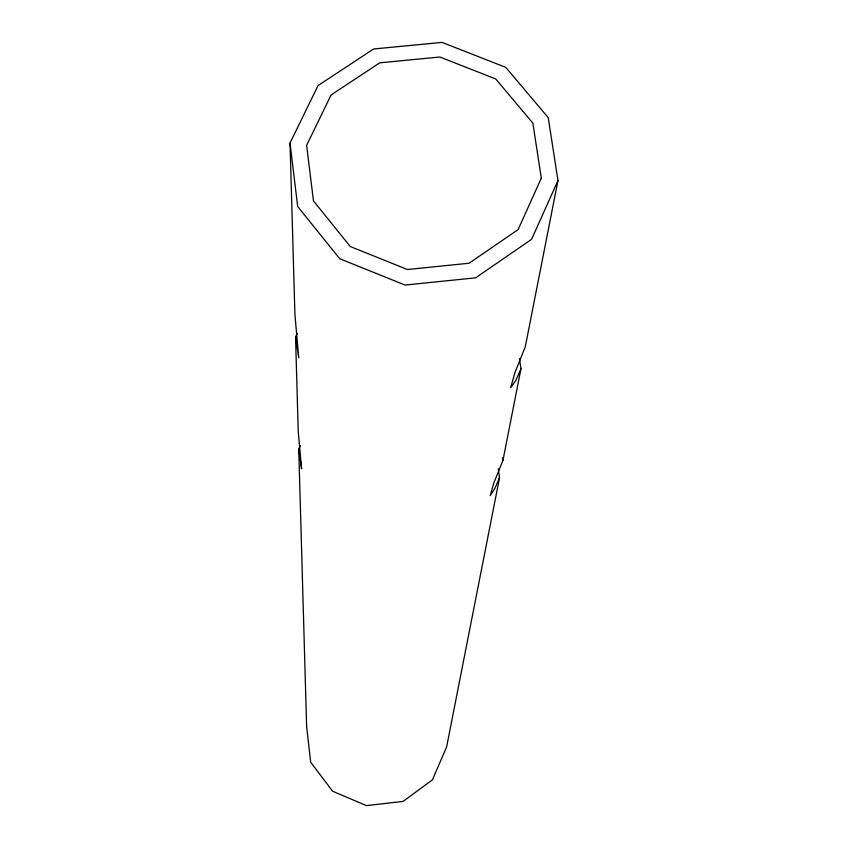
<?xml version="1.0" encoding="UTF-8"?>
<svg xmlns="http://www.w3.org/2000/svg" width="848" height="848" viewBox="0 0 848 848"><rect width="100%" height="100%" fill="white"/><g stroke="black" fill="none" stroke-linecap="round" stroke-linejoin="round"><path stroke-width="1.27" d="M498.274 468.785L499.536 477.731L446.631 746.876L432.438 779.842L403.076 801.413L366.431 805.6L332.564 791.205L310.686 762.235L306.626 726.672L298.74 449.175L300.372 445.656M499.536 477.731L494.872 488.374L490.176 495.677L493.737 483.265L502.97 460.294L520.948 368.816L519.464 358.63M297.203 333.455L295.549 336.953L298.729 357.771L294.903 314.279L290.027 143.036L318.042 85.563L373.629 48.983L442.062 42.4L505.768 67.363L548.243 117.66L557.973 180.518L525.283 346.8L514.863 372.813L510.666 387.759L515.743 380.593L520.948 368.816M557.973 180.518L531.601 239.327L475.58 277.847L405.058 285.045L339.73 258.735L297.69 206.499L290.027 143.036M502.44 457.803L502.97 460.294M298.74 449.175L301.602 468.838L298.22 431.208L295.549 336.953M541.3 178.186L518.107 229.617L469.071 263.24L407.432 269.505L350.298 246.545L313.463 200.902L306.637 145.358L331.08 94.955L379.787 62.816L439.836 57.017L495.709 78.949L532.883 123.108L541.3 178.186"/></g></svg>
